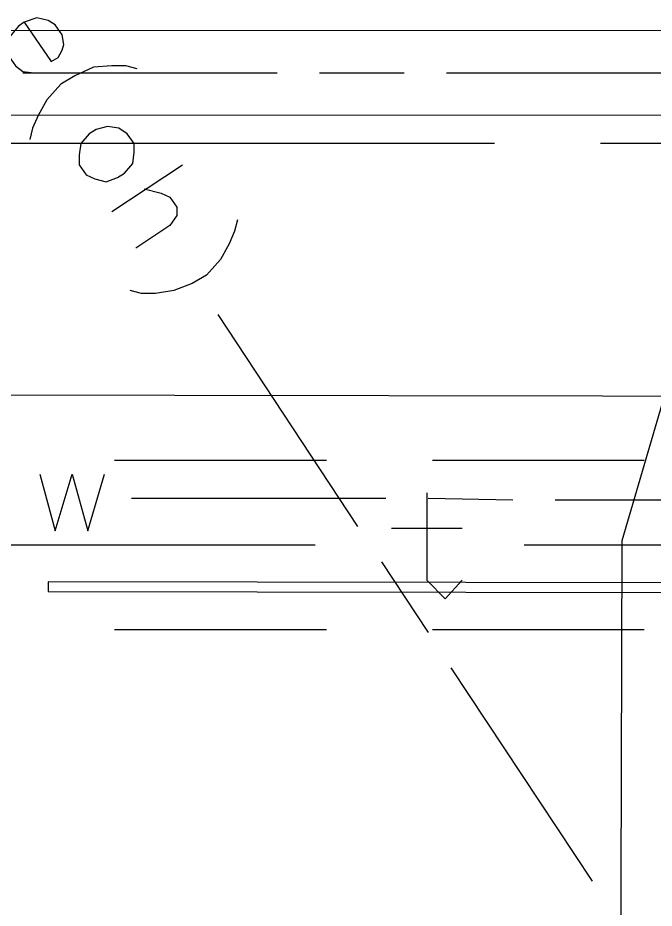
# Model space of a CAD drawing. Header units: feet. Extents: x 0 to 650, y -1 to 438.
# Drawn here: x 333.58 to 348.6, y 239.53 to 260.53 of the extents above; entities that cross this region are included whole.
import ezdxf

# ---------------------------------------------------------------- set-up
doc = ezdxf.new("R2010")
doc.units = ezdxf.units.FT
for name, color, linetype in [('AGUA', 5, 'CONTINUOUS'), ('DRENAJE_PLUVIAL', 3, 'CONTINUOUS'), ('EJE_VIA', 7, 'CONTINUOUS'), ('ELECTRICO_AEREO_ABANDONADO', 8, 'CONTINUOUS'), ('ESTRUCTURAS', 7, 'CONTINUOUS'), ('METRO_RW', 140, 'CONTINUOUS'), ('TELECOM', 30, 'CONTINUOUS'), ('TOPO', 8, 'CONTINUOUS')]:
    doc.layers.add(name, color=color, linetype=linetype)

msp = doc.modelspace()

# ---------------------------------------------------------------- linework, layer by layer
at = {"layer": 'AGUA'}
for p, q in [((336.267, 249.2), (342.267, 249.2)), ((343.267, 249.2), (345.267, 249.167)), ((346.267, 249.167), (352.267, 249.167))]:
    msp.add_line(p, q, dxfattribs=at)
msp.add_lwpolyline([(334.1, 249.767), (334.467, 248.433), (334.867, 249.767), (335.233, 248.433), (335.633, 249.767)], dxfattribs=at)
at = {"layer": 'DRENAJE_PLUVIAL'}
for p, q in [((259.333, 260.2), (531.467, 260.333)), ((333.7, 259.233), (339.7, 259.233)), ((340.7, 259.233), (342.7, 259.233)), ((343.7, 259.233), (349.7, 259.233)), ((259.333, 258.2), (531.467, 258.333))]:
    msp.add_line(p, q, dxfattribs=at)
at = {"layer": 'EJE_VIA'}
msp.add_lwpolyline([(351.267, 251.6), (348.833, 251.6), (347.833, 248.2), (347.8, 234.667), (356, 226.433), (368.067, 226.467), (368.067, 230.967)], dxfattribs=at)
at = {"layer": 'ELECTRICO_AEREO_ABANDONADO'}
for p, q in [((335.8, 255.967), (337.467, 257.067)), ((338.3, 253.533), (341.6, 248.533)), ((342.167, 247.7), (343.267, 246.033)), ((343.8, 245.2), (347.133, 240.167))]:
    msp.add_line(p, q, dxfattribs=at)
for points in [[(333.733, 260.433), (334.367, 259.5), (334.533, 259.6), (334.633, 259.767), (334.667, 259.9), (334.633, 260.133), (334.467, 260.367), (334.3, 260.467), (334.033, 260.533), (333.733, 260.433), (333.6, 260.333), (333.4, 260.1), (333.333, 259.833), (333.367, 259.633), (333.533, 259.4), (333.7, 259.267), (333.967, 259.233)], [(336.4, 259.333), (336.133, 259.4), (335.8, 259.4), (335.367, 259.367), (334.933, 259.167), (334.6, 258.967), (334.267, 258.6), (334.067, 258.233), (333.933, 257.933), (333.867, 257.667)], [(336.167, 257.8), (335.967, 257.933), (335.7, 257.967), (335.433, 257.9), (335.267, 257.8), (335.067, 257.567), (335.033, 257.3), (335.033, 257.067), (335.2, 256.833), (335.4, 256.733), (335.667, 256.667), (335.933, 256.767), (336.1, 256.867), (336.3, 257.1), (336.333, 257.367), (336.333, 257.567), (336.167, 257.8)], [(336.567, 256.5), (336.967, 256.4), (337.167, 256.3), (337.333, 256.067), (337.333, 255.867), (337.167, 255.633), (336.367, 255.1)], [(338.767, 255.767), (338.7, 255.5), (338.567, 255.2), (338.367, 254.833), (338.033, 254.467), (337.7, 254.267), (337.267, 254.1), (336.833, 254.033), (336.5, 254.033), (336.233, 254.1)]]:
    msp.add_lwpolyline(points, dxfattribs=at)
at = {"layer": 'ESTRUCTURAS'}
for p, q in [((355.333, 247.2), (334.3, 247.233)), ((334.3, 247.233), (334.3, 247)), ((334.3, 247), (355.333, 246.967))]:
    msp.add_line(p, q, dxfattribs=at)
at = {"layer": 'METRO_RW'}
for p, q in [((344.833, 257.567), (331.8, 257.567)), ((349.833, 257.567), (347.333, 257.567))]:
    msp.add_line(p, q, dxfattribs=at)
at = {"layer": 'TELECOM'}
for p, q in [((335.867, 250.1), (340.867, 250.1)), ((343.367, 250.1), (348.367, 250.1)), ((342.4, 248.5), (344.067, 248.5)), ((332.6, 248.1), (340.6, 248.1)), ((345.533, 248.1), (353.533, 248.1)), ((340.867, 246.1), (335.867, 246.1)), ((348.367, 246.1), (343.367, 246.1))]:
    msp.add_line(p, q, dxfattribs=at)
msp.add_lwpolyline([(343.233, 249.333), (343.233, 247.267), (343.667, 246.833), (344.067, 247.267)], dxfattribs=at)
at = {"layer": 'TOPO'}
msp.add_lwpolyline([(353.933, 250.3), (352.433, 251.6), (332.233, 251.633)], dxfattribs=at)

doc.saveas('drawing.dxf')
